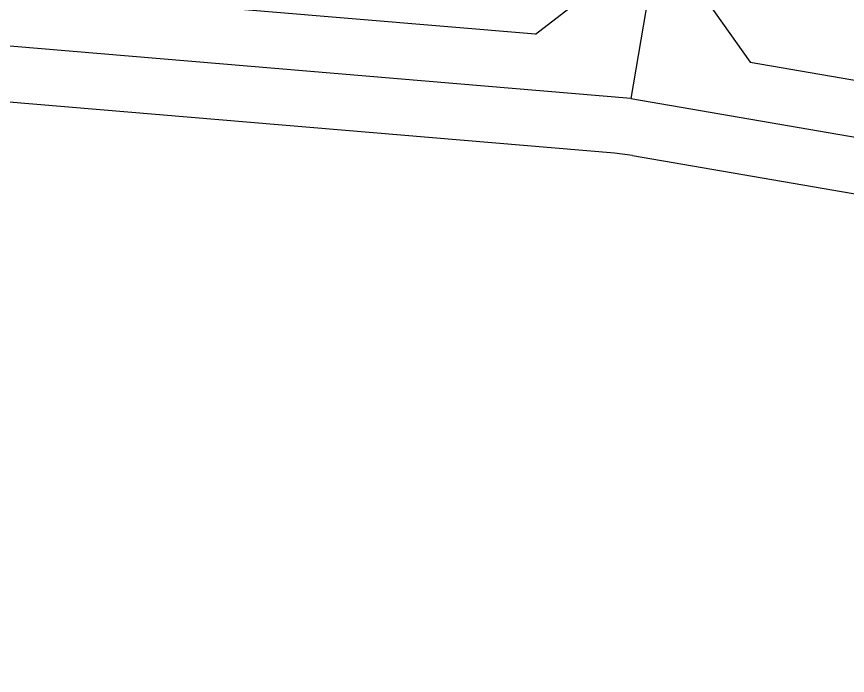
# Model space of a CAD drawing. Extents: x 529262 to 576451, y 2694391 to 2717535.
# Drawn here: x 562546.2 to 562724.7, y 2710572.6 to 2710714 of the extents above; entities that cross this region are included whole.
import ezdxf
from ezdxf.xclip import XClip

# ---------------------------------------------------------------- set-up
doc = ezdxf.new("R2010")
doc.units = 0
doc.header["$XCLIPFRAME"] = 0
for name, color, linetype in [('PP-COM', 7, 'Continuous'), ('RD-中线', 40, 'Continuous'), ('RD-红线', 7, 'Continuous')]:
    doc.layers.add(name, color=color, linetype=linetype)

# ---------------------------------------------------------------- blocks, each defined once
blk = doc.blocks.new('A$C19FD0107')
at = {"layer": 'RD-中线', "color": 8, "linetype": 'Continuous', "flags": 128}
for points in [[(-8277.49, 16553.93), (-8319.85, 16305.85)], [(-8319.85, 16305.85), (-8490.72, 16320.23)], [(-8319.85, 16305.85), (-7600.23, 16181.99)]]:
    blk.add_lwpolyline(points, dxfattribs=at)
at = {"layer": 'RD-红线', "color": 8}
for points in [[(-8340.29, 16319.62), (-8321.04, 16334.52, 0.389467)], [(-8308.89, 16334.38), (-8294.2, 16313.61, 0.413833)], [(-8319.46, 16293.61), (-8323.32, 16294.1, 0.021633)]]:
    blk.add_lwpolyline(points, format="xyb", dxfattribs=at)
at = {"layer": 'RD-红线', "color": 8, "linetype": 'Continuous', "flags": 128}
for points in [[(-8340.29, 16319.62), (-8459.39, 16329.63)], [(-8294.2, 16313.61), (-8194.35, 16296.43)], [(-8323.32, 16294.1), (-8473.89, 16306.77)], [(-8319.46, 16293.61), (-8057.53, 16248.53)]]:
    blk.add_lwpolyline(points, dxfattribs=at)

msp = doc.modelspace()

# ---------------------------------------------------------------- block references
at = {"layer": 'PP-COM'}
ref = msp.add_blockref('A$C19FD0107', (570997.993, 2694390.603), dxfattribs=at)
XClip(ref).set_block_clipping_path([(-9366.4383134884, 14428.6043910822), (-3328.4480743363, 17452.7484863754)])

doc.saveas('drawing.dxf')
